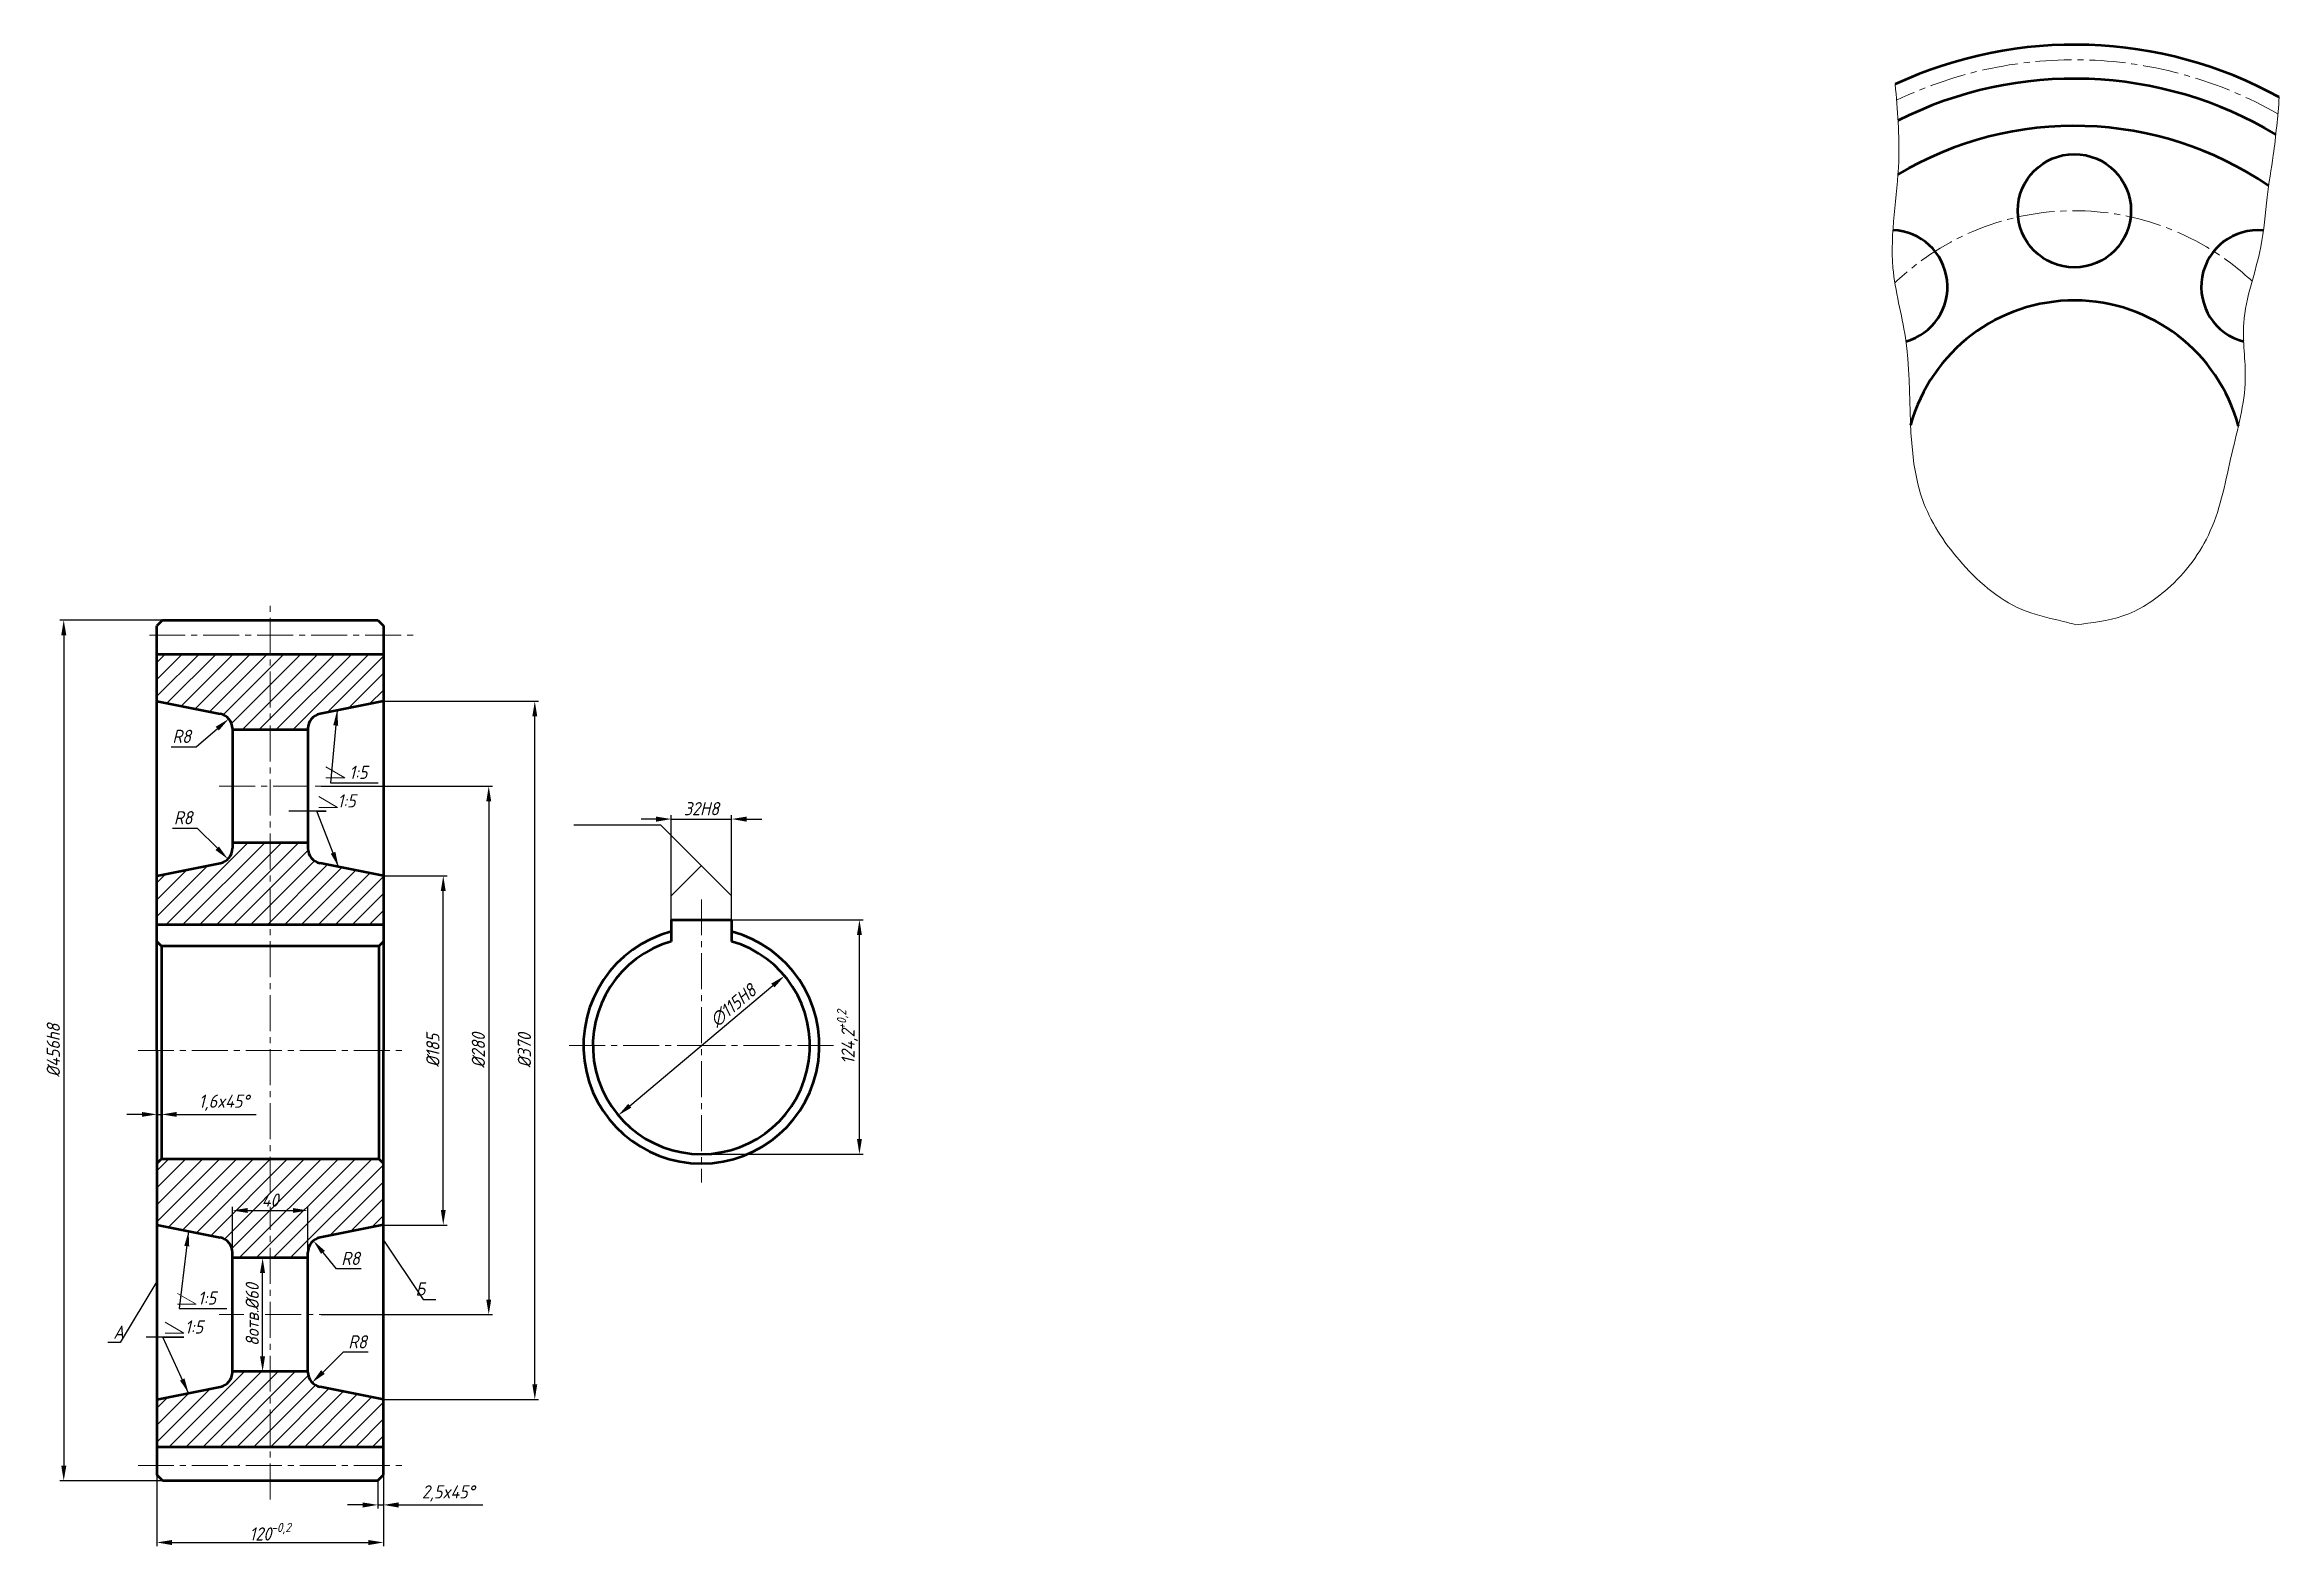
# Model space of a CAD drawing. Header units: millimetres. Extents: x -13 to 1171, y 27 to 822.
import ezdxf

# ---------------------------------------------------------------- set-up
doc = ezdxf.new("R2010")
doc.units = ezdxf.units.MM
doc.linetypes.add('CENTER2', pattern=[28.575, 19.05, -3.175, 3.175, -3.175])
for name, color, linetype, lineweight in [('Оси', 3, 'CENTER2', 20), ('Основн', 5, 'Continuous', 50), ('Размеры', 1, 'Continuous', 15), ('Тонкая', 140, 'Continuous', 20), ('Штриховка', 140, 'Continuous', 15)]:
    doc.layers.add(name, color=color, linetype=linetype, lineweight=lineweight)
doc.styles.add('Строка', font='simplex.shx', dxfattribs={"width": 0.85, "oblique": 14})
doc.dimstyles.new('ГОСТ', dxfattribs={"dimscale": 0, "dimtxt": 3.5, "dimasz": 4, "dimexe": 1, "dimexo": 0.0625, "dimgap": 1, "dimtad": 1, "dimzin": 9, "dimtxsty": 'Строка', "dimcen": -3, "dimdle": 0.5, "dimadec": 1, "dimazin": 2, "dimtfac": 1, "dimtmove": 0, "dimatfit": 3, "dimfxl": 1, "dimtolj": 1, "dimarcsym": 0})
doc.dimstyles.new('ГОСТ$4', dxfattribs={"dimscale": 0, "dimtxt": 3.5, "dimasz": 4, "dimexe": 1, "dimexo": 0.0625, "dimgap": 1, "dimtad": 1, "dimtoh": 1, "dimzin": 9, "dimtxsty": 'Строка', "dimcen": -3, "dimdle": 0.5, "dimadec": 1, "dimazin": 2, "dimtfac": 1, "dimtmove": 0, "dimatfit": 3, "dimfxl": 1, "dimtolj": 1, "dimarcsym": 0})
doc.dimstyles.new('Радиал', dxfattribs={"dimscale": 0, "dimtxt": 3.5, "dimasz": 4, "dimexe": 1, "dimexo": 0.0625, "dimgap": 1, "dimtad": 1, "dimtoh": 1, "dimzin": 9, "dimtxsty": 'Строка', "dimcen": -3, "dimdle": 0.5, "dimadec": 1, "dimazin": 2, "dimtfac": 1, "dimtmove": 0, "dimatfit": 1, "dimfxl": 1, "dimtolj": 1, "dimarcsym": 0})

# ---------------------------------------------------------------- blocks, each defined once
blk = doc.blocks.new('*D9')
at = {"layer": 'Defpoints', "color": 0}
for p in [(166.1, 382), (197.8, 382), (166.1, 197)]:
    blk.add_point(p, dxfattribs=at)
at = {"layer": 'Размеры', "color": 0, "lineweight": -2}
for p, q in [((166.1, 382), (199.8, 382)), ((197.8, 205), (197.8, 374)), ((166.1, 197), (199.8, 197))]:
    blk.add_line(p, q, dxfattribs=at)
at = {"layer": 'Размеры', "color": 0}
for points in [[(196.5, 374), (199.1, 374), (197.8, 382)], [(196.5, 205), (199.1, 205), (197.8, 197)]]:
    blk.add_solid(points, dxfattribs=at)
at = {"layer": 'Размеры', "insert": (192.3, 289.5), "char_height": 7, "attachment_point": 5, "rotation": 90, "style": 'Строка'}
blk.add_mtext('\\A1;%%C185', dxfattribs=at)
blk = doc.blocks.new('*D10')
at = {"layer": 'Defpoints', "color": 0}
for p in [(133.1, 429.5), (133.1, 149.5), (221.9, 149.5)]:
    blk.add_point(p, dxfattribs=at)
at = {"layer": 'Размеры', "color": 0, "lineweight": -2}
for p, q in [((133.1, 429.5), (223.9, 429.5)), ((221.9, 421.5), (221.9, 157.5)), ((133.1, 149.5), (223.9, 149.5))]:
    blk.add_line(p, q, dxfattribs=at)
at = {"layer": 'Размеры', "color": 0}
for points in [[(220.6, 421.5), (223.2, 421.5), (221.9, 429.5)], [(220.6, 157.5), (223.2, 157.5), (221.9, 149.5)]]:
    blk.add_solid(points, dxfattribs=at)
at = {"layer": 'Размеры', "insert": (216.4, 289.5), "char_height": 7, "attachment_point": 5, "rotation": 90, "style": 'Строка'}
blk.add_mtext('\\A1;%%c280', dxfattribs=at)
blk = doc.blocks.new('*D11')
at = {"layer": 'Defpoints', "color": 0}
for p in [(166.1, 474.5), (246.3, 474.5), (166.1, 104.5)]:
    blk.add_point(p, dxfattribs=at)
at = {"layer": 'Размеры', "color": 0, "lineweight": -2}
for p, q in [((166.1, 474.5), (248.3, 474.5)), ((246.3, 112.5), (246.3, 466.5)), ((166.1, 104.5), (248.3, 104.5))]:
    blk.add_line(p, q, dxfattribs=at)
at = {"layer": 'Размеры', "color": 0}
for points in [[(245, 466.5), (247.6, 466.5), (246.3, 474.5)], [(245, 112.5), (247.6, 112.5), (246.3, 104.5)]]:
    blk.add_solid(points, dxfattribs=at)
at = {"layer": 'Размеры', "insert": (240.8, 289.5), "char_height": 7, "attachment_point": 5, "rotation": 90, "style": 'Строка'}
blk.add_mtext('\\A1;%%C370', dxfattribs=at)
blk = doc.blocks.new('*D12')
at = {"layer": 'Defpoints', "color": 0}
for p in [(48.6, 255.6), (46.1, 229.5), (48.6, 232)]:
    blk.add_point(p, dxfattribs=at)
at = {"layer": 'Размеры', "color": 0, "lineweight": -2}
for p, q in [((38.1, 255.6), (30.1, 255.6)), ((46.1, 229.5), (46.1, 257.6)), ((46.1, 255.6), (48.6, 255.6)), ((48.6, 232), (48.6, 257.6)), ((56.6, 255.6), (98.7, 255.6))]:
    blk.add_line(p, q, dxfattribs=at)
at = {"layer": 'Размеры', "color": 0}
for points in [[(38.1, 256.9), (38.1, 254.3), (46.1, 255.6)], [(56.6, 256.9), (56.6, 254.3), (48.6, 255.6)]]:
    blk.add_solid(points, dxfattribs=at)
at = {"layer": 'Размеры', "insert": (81.6, 261.8), "char_height": 7, "attachment_point": 5, "style": 'Строка'}
blk.add_mtext('\\A1;1,6x45%%d', dxfattribs=at)
blk = doc.blocks.new('*D13')
at = {"layer": 'Defpoints', "color": 0}
for p in [(126.1, 204.7), (86.1, 179.5), (126.1, 179.5)]:
    blk.add_point(p, dxfattribs=at)
at = {"layer": 'Размеры', "color": 0, "lineweight": -2}
for p, q in [((86.1, 179.5), (86.1, 206.7)), ((94.1, 204.7), (118.1, 204.7)), ((126.1, 179.5), (126.1, 206.7))]:
    blk.add_line(p, q, dxfattribs=at)
at = {"layer": 'Размеры', "color": 0}
for points in [[(94.1, 206), (94.1, 203.4), (86.1, 204.7)], [(118.1, 206), (118.1, 203.4), (126.1, 204.7)]]:
    blk.add_solid(points, dxfattribs=at)
at = {"layer": 'Размеры', "insert": (106.1, 210.2), "char_height": 7, "attachment_point": 5, "style": 'Строка'}
blk.add_mtext('\\A1;40', dxfattribs=at)
blk = doc.blocks.new('*D14')
at = {"layer": 'Defpoints', "color": 0}
for p in [(129, 188.7), (134.1, 182.5)]:
    blk.add_point(p, dxfattribs=at)
at = {"layer": 'Размеры', "color": 0, "lineweight": -2}
for p, q in [((141.2, 173.8), (134.1, 182.5)), ((154.3, 173.8), (141.2, 173.8))]:
    blk.add_line(p, q, dxfattribs=at)
at = {"layer": 'Размеры', "color": 0}
blk.add_solid([(135.1, 183.3), (133, 181.7), (129, 188.7)], dxfattribs=at)
at = {"layer": 'Размеры', "insert": (148.7, 179.3), "char_height": 7, "attachment_point": 5, "style": 'Строка'}
blk.add_mtext('\\A1;R8', dxfattribs=at)
blk = doc.blocks.new('*D15')
at = {"layer": 'Defpoints', "color": 0}
for p in [(134.1, 119.1), (128.3, 113.5)]:
    blk.add_point(p, dxfattribs=at)
at = {"layer": 'Размеры', "color": 0, "lineweight": -2}
for p, q in [((144.8, 129.6), (134.1, 119.1)), ((158, 129.6), (144.8, 129.6))]:
    blk.add_line(p, q, dxfattribs=at)
at = {"layer": 'Размеры', "color": 0}
blk.add_solid([(133.1, 120.1), (135, 118.1), (128.3, 113.5)], dxfattribs=at)
at = {"layer": 'Размеры', "insert": (152.4, 135.1), "char_height": 7, "attachment_point": 5, "style": 'Строка'}
blk.add_mtext('\\A1;R8', dxfattribs=at)
blk = doc.blocks.new('*D16')
at = {"layer": 'Defpoints', "color": 0}
for p in [(78.1, 396.6), (83.7, 390.9)]:
    blk.add_point(p, dxfattribs=at)
at = {"layer": 'Размеры', "color": 0, "lineweight": -2}
for p, q in [((54.4, 407.3), (67.5, 407.3)), ((67.5, 407.3), (78.1, 396.6))]:
    blk.add_line(p, q, dxfattribs=at)
at = {"layer": 'Размеры', "color": 0}
blk.add_solid([(79, 397.5), (77.1, 395.7), (83.7, 390.9)], dxfattribs=at)
at = {"layer": 'Размеры', "insert": (60, 412.8), "char_height": 7, "attachment_point": 5, "style": 'Строка'}
blk.add_mtext('\\A1;R8', dxfattribs=at)
blk = doc.blocks.new('*D17')
at = {"layer": 'Defpoints', "color": 0}
for p in [(84.2, 465.2), (78.1, 460)]:
    blk.add_point(p, dxfattribs=at)
at = {"layer": 'Размеры', "color": 0, "lineweight": -2}
for p, q in [((53.6, 450.4), (66.8, 450.4)), ((66.8, 450.4), (78.1, 460))]:
    blk.add_line(p, q, dxfattribs=at)
at = {"layer": 'Размеры', "color": 0}
blk.add_solid([(77.2, 461), (78.9, 459), (84.2, 465.2)], dxfattribs=at)
at = {"layer": 'Размеры', "insert": (59.2, 455.9), "char_height": 7, "attachment_point": 5, "style": 'Строка'}
blk.add_mtext('\\A1;R8', dxfattribs=at)
blk = doc.blocks.new('*D18')
at = {"layer": 'Defpoints', "color": 0}
for p in [(49.1, 517.5), (-3.3, 61.5), (49.1, 61.5)]:
    blk.add_point(p, dxfattribs=at)
at = {"layer": 'Размеры', "color": 0, "lineweight": -2}
for p, q in [((49.1, 517.5), (-5.3, 517.5)), ((-3.3, 509.5), (-3.3, 69.5)), ((49.1, 61.5), (-5.3, 61.5))]:
    blk.add_line(p, q, dxfattribs=at)
at = {"layer": 'Размеры', "color": 0}
for points in [[(-4.6, 509.5), (-1.9, 509.5), (-3.3, 517.5)], [(-4.6, 69.5), (-1.9, 69.5), (-3.3, 61.5)]]:
    blk.add_solid(points, dxfattribs=at)
at = {"layer": 'Размеры', "insert": (-8.8, 289.5), "char_height": 7, "attachment_point": 5, "rotation": 90, "style": 'Строка'}
blk.add_mtext('\\A1;%%c456h8', dxfattribs=at)
blk = doc.blocks.new('*D19')
at = {"layer": 'Defpoints', "color": 0}
for p in [(46.1, 64.5), (166.1, 64.5), (166.1, 28.8)]:
    blk.add_point(p, dxfattribs=at)
at = {"layer": 'Размеры', "color": 0, "lineweight": -2}
for p, q in [((46.1, 64.5), (46.1, 26.8)), ((166.1, 64.5), (166.1, 26.8)), ((54.1, 28.8), (158.1, 28.8))]:
    blk.add_line(p, q, dxfattribs=at)
at = {"layer": 'Размеры', "color": 0}
for points in [[(54.1, 30.1), (54.1, 27.4), (46.1, 28.8)], [(158.1, 30.1), (158.1, 27.4), (166.1, 28.8)]]:
    blk.add_solid(points, dxfattribs=at)
at = {"layer": 'Размеры', "insert": (106.1, 34.5), "char_height": 7, "attachment_point": 5, "style": 'Строка'}
blk.add_mtext('\\A1;\\A1;120{\\H0.7x;\\S-0,2^;}', dxfattribs=at)
blk = doc.blocks.new('_None')
blk = doc.blocks.new('*D20')
at = {"layer": 'Defpoints', "color": 0}
for p in [(163.1, 61.5), (166.1, 64.5), (166.1, 48.7)]:
    blk.add_point(p, dxfattribs=at)
at = {"layer": 'Размеры', "color": 0, "lineweight": -2}
for p, q in [((163.1, 61.5), (163.1, 46.7)), ((166.1, 64.5), (166.1, 46.7)), ((155.1, 48.7), (147.1, 48.7)), ((163.1, 48.7), (166.1, 48.7)), ((174.1, 48.7), (218.7, 48.7))]:
    blk.add_line(p, q, dxfattribs=at)
at = {"layer": 'Размеры', "color": 0}
for points in [[(155.1, 50), (155.1, 47.3), (163.1, 48.7)], [(174.1, 50), (174.1, 47.3), (166.1, 48.7)]]:
    blk.add_solid(points, dxfattribs=at)
at = {"layer": 'Размеры', "insert": (200.4, 54.8), "char_height": 7, "attachment_point": 5, "style": 'Строка'}
blk.add_mtext('\\A1;2,5x45%%d', dxfattribs=at)
blk = doc.blocks.new('*D21')
at = {"layer": 'Defpoints', "color": 0}
for p in [(350.6, 412.1), (318.6, 358.7), (350.6, 358.7)]:
    blk.add_point(p, dxfattribs=at)
at = {"layer": 'Размеры', "color": 0, "lineweight": -2}
for p, q in [((310.6, 412.1), (302.6, 412.1)), ((318.6, 358.7), (318.6, 414.1)), ((318.6, 412.1), (350.6, 412.1)), ((350.6, 358.7), (350.6, 414.1)), ((358.6, 412.1), (366.6, 412.1))]:
    blk.add_line(p, q, dxfattribs=at)
at = {"layer": 'Размеры', "color": 0}
for points in [[(310.6, 413.4), (310.6, 410.7), (318.6, 412.1)], [(358.6, 413.4), (358.6, 410.7), (350.6, 412.1)]]:
    blk.add_solid(points, dxfattribs=at)
at = {"layer": 'Размеры', "insert": (334.6, 417.6), "char_height": 7, "attachment_point": 5, "style": 'Строка'}
blk.add_mtext('\\A1;32H8', dxfattribs=at)
blk = doc.blocks.new('*D22')
at = {"layer": 'Defpoints', "color": 0}
for p in [(350.6, 358.7), (418.3, 358.7), (334.6, 234.5)]:
    blk.add_point(p, dxfattribs=at)
at = {"layer": 'Размеры', "color": 0, "lineweight": -2}
for p, q in [((350.6, 358.7), (420.3, 358.7)), ((418.3, 242.5), (418.3, 350.7)), ((334.6, 234.5), (420.3, 234.5))]:
    blk.add_line(p, q, dxfattribs=at)
at = {"layer": 'Размеры', "color": 0}
for points in [[(417, 350.7), (419.6, 350.7), (418.3, 358.7)], [(417, 242.5), (419.6, 242.5), (418.3, 234.5)]]:
    blk.add_solid(points, dxfattribs=at)
at = {"layer": 'Размеры', "insert": (411.9, 296.6), "char_height": 7, "attachment_point": 5, "rotation": 90, "style": 'Строка'}
blk.add_mtext('\\A1;\\A1;124,2{\\H0.7x;\\S+0,2^;}', dxfattribs=at)
blk = doc.blocks.new('*D23')
at = {"layer": 'Defpoints', "color": 0}
for p in [(378.6, 329), (290.5, 255.1)]:
    blk.add_point(p, dxfattribs=at)
at = {"layer": 'Размеры', "color": 0, "lineweight": -2}
blk.add_line((296.7, 260.2), (372.5, 323.9), dxfattribs=at)
at = {"layer": 'Размеры', "color": 0}
for points in [[(371.6, 324.9), (373.3, 322.9), (378.6, 329)], [(295.8, 261.2), (297.5, 259.2), (290.5, 255.1)]]:
    blk.add_solid(points, dxfattribs=at)
at = {"layer": 'Размеры', "insert": (351.4, 313.3), "char_height": 7, "attachment_point": 5, "rotation": 40.0268, "style": 'Строка'}
blk.add_mtext('\\A1;∅115H8', dxfattribs=at)
blk = doc.blocks.new('*D25')
at = {"layer": 'Defpoints', "color": 0}
for p in [(86.1, 179.5), (102.1, 179.5), (86.1, 119.5)]:
    blk.add_point(p, dxfattribs=at)
at = {"layer": 'Размеры', "color": 0, "lineweight": -2}
for p, q in [((86.1, 179.5), (104.1, 179.5)), ((102.1, 127.5), (102.1, 171.5)), ((86.1, 119.5), (104.1, 119.5))]:
    blk.add_line(p, q, dxfattribs=at)
at = {"layer": 'Размеры', "color": 0}
for points in [[(100.7, 171.5), (103.4, 171.5), (102.1, 179.5)], [(100.7, 127.5), (103.4, 127.5), (102.1, 119.5)]]:
    blk.add_solid(points, dxfattribs=at)
at = {"layer": 'Размеры', "insert": (96.6, 149.5), "char_height": 7, "attachment_point": 5, "rotation": 90, "style": 'Строка'}
blk.add_mtext('\\A1;{\\Fsimplex.shx|c204;8отв.}%%c60', dxfattribs=at)

msp = doc.modelspace()

# ---------------------------------------------------------------- hatches: boundary and pattern name
at = {"layer": 'Штриховка'}
h = msp.add_hatch(dxfattribs=at)
h.set_pattern_fill('ANSI31', color=256, scale=2, style=0)
h.paths.add_polyline_path([(106.077, 459.55), (126.077, 459.55), (126.077, 459.997, -0.35755964), (132.51, 467.842), (166.077, 474.55), (166.077, 499.55), (106.077, 499.55)])
h.paths.add_polyline_path([(86.077, 459.997), (86.077, 459.55), (106.077, 459.55), (106.077, 499.55), (46.077, 499.55), (46.077, 474.55), (79.645, 467.842, -0.35755964)])
h.paths.add_polyline_path([(79.645, 388.757), (46.077, 382.05), (46.077, 356.25), (106.077, 356.25), (106.077, 399.55), (86.077, 399.55), (86.077, 396.602, -0.35755964)])
h.paths.add_polyline_path([(126.077, 396.602), (126.077, 399.55), (106.077, 399.55), (106.077, 356.25), (166.077, 356.25), (166.077, 382.05), (132.51, 388.757, -0.35755964)])
h.paths.add_polyline_path([(48.577, 232.05), (46.077, 229.55), (46.077, 197.05), (79.645, 190.342, -0.35755964), (86.077, 182.497), (86.077, 179.55), (126.077, 179.55), (126.077, 182.497, -0.35755964), (132.51, 190.342), (166.077, 197.05), (166.077, 229.55), (163.577, 232.05)])
h.paths.add_polyline_path([(79.645, 111.257), (46.077, 104.55), (46.077, 79.55), (106.077, 79.55), (106.077, 119.55), (86.077, 119.55), (86.077, 119.102, -0.35755964)])
h.paths.add_polyline_path([(166.077, 79.55), (166.077, 104.55), (132.51, 111.257, -0.35755964), (126.077, 119.102), (126.077, 119.55), (106.077, 119.55), (106.077, 79.55)])
h.paths.add_polyline_path([(99.237, 215.457), (112.918, 215.457), (112.918, 204.957), (99.237, 204.957)], flags=24)

# ---------------------------------------------------------------- linework, layer by layer
at = {"layer": 'Оси'}
for p, q in [((106.077, 213.984), (106.077, 527.55)), ((42.077, 509.55), (183.077, 509.55)), ((79.077, 429.55), (133.077, 429.55)), ((334.577, 369.55), (334.577, 219.55)), ((36.077, 289.55), (176.077, 289.55)), ((264.577, 292.05), (334.577, 292.05)), ((404.577, 292.05), (334.577, 292.05)), ((106.077, 51.55), (106.077, 206.707)), ((79.077, 149.55), (92.077, 149.55)), ((103.489, 149.55), (133.077, 149.55)), ((36.077, 69.55), (176.077, 69.55))]:
    msp.add_line(p, q, dxfattribs=at)
for radius, start, end in [(217.5, 60.281025, 115.666239), (137.5, 46.776596, 133.749121)]:
    msp.add_arc((1062.006, 596.901), radius, start, end, dxfattribs=at)
at = {"layer": 'Основн'}
for p, q in [((49.077, 517.55), (46.077, 514.55)), ((46.077, 289.55), (46.077, 514.55)), ((49.077, 517.55), (163.077, 517.55)), ((163.077, 517.55), (166.077, 514.55)), ((166.077, 514.55), (166.077, 289.55)), ((46.077, 499.55), (166.077, 499.55)), ((46.077, 474.55), (79.645, 467.842)), ((166.077, 474.55), (132.51, 467.842)), ((86.077, 459.997), (86.077, 396.602)), ((86.077, 459.55), (126.077, 459.55)), ((126.077, 459.997), (126.077, 396.602)), ((126.077, 399.55), (86.077, 399.55)), ((46.077, 382.05), (79.645, 388.757)), ((166.077, 382.05), (132.51, 388.757)), ((46.077, 356.25), (166.077, 356.25)), ((318.577, 358.75), (350.577, 358.75)), ((318.577, 358.75), (318.577, 347.279)), ((350.577, 358.75), (350.577, 347.279)), ((48.577, 344.779), (46.077, 347.279)), ((163.577, 344.779), (48.577, 344.779)), ((48.577, 344.779), (48.577, 232.05)), ((163.577, 344.779), (166.077, 347.279)), ((163.577, 344.779), (163.577, 232.05)), ((46.077, 289.55), (46.077, 64.55)), ((166.077, 64.55), (166.077, 289.55)), ((48.577, 232.05), (46.077, 229.55)), ((48.577, 232.05), (163.577, 232.05)), ((163.577, 232.05), (166.077, 229.55)), ((46.077, 197.05), (79.645, 190.342)), ((166.077, 197.05), (132.51, 190.342)), ((86.077, 119.102), (86.077, 182.497)), ((126.077, 179.55), (86.077, 179.55)), ((126.077, 119.102), (126.077, 182.497)), ((86.077, 119.55), (126.077, 119.55)), ((46.077, 104.55), (79.645, 111.257)), ((166.077, 104.55), (132.51, 111.257)), ((46.077, 79.55), (166.077, 79.55)), ((49.077, 61.55), (46.077, 64.55)), ((49.077, 61.55), (163.077, 61.55)), ((163.077, 61.55), (166.077, 64.55))]:
    msp.add_line(p, q, dxfattribs=at)
msp.add_circle((1062.006, 734.401), 30, dxfattribs=at)
for centre, radius, start, end in [((1062.006, 596.901), 225.5, 61.213244, 114.897133), ((1062.006, 596.901), 207.5, 59.039251, 116.760453), ((1062.006, 596.901), 182.5, 55.671567, 120.80837), ((964.779, 694.129), 30, 285.467772, 87.911495), ((1159.233, 694.129), 30, 84.380137, 255.489862), ((1062.006, 596.901), 90, 15.054771, 164.57376), ((78.077, 459.997), 8, 0, 78.7), ((134.077, 459.997), 8, 101.3, 180), ((78.077, 396.602), 8, 281.3, 0), ((134.077, 396.602), 8, 180, 258.7), ((334.577, 292.05), 62.5, 104.832848, 75.167152), ((334.577, 292.05), 57.5, 106.156435, 73.843565), ((78.077, 182.497), 8, 0, 78.7), ((134.077, 182.497), 8, 101.3, 180), ((78.077, 119.102), 8, 281.3, 0), ((134.077, 119.102), 8, 180, 258.7)]:
    msp.add_arc(centre, radius, start, end, dxfattribs=at)
at = {"layer": 'Размеры'}
for p, q in [((145.635, 433.933), (135.635, 439.706)), ((135.635, 433.933), (145.635, 433.933)), ((141.823, 418.271), (131.823, 424.045)), ((131.823, 418.271), (141.823, 418.271)), ((318.577, 371.409), (334.577, 387.409)), ((66.934, 154.978), (56.934, 160.751)), ((56.934, 154.978), (66.934, 154.978)), ((60.414, 139.681), (50.414, 145.454)), ((50.414, 139.681), (60.414, 139.681))]:
    msp.add_line(p, q, dxfattribs=at)
at = {"layer": 'Тонкая'}
msp.add_spline([(1062.819, 515.066), (1056.063, 516.824), (1036.55, 522.208), (1002.67, 547.403), (982.33, 579.351), (972.509, 667.098), (965.91, 704.156), (968.933, 760.686), (967.073, 801.445)], degree=3, dxfattribs=at)
at = {"layer": 'Тонкая', "start_tangent": (0.95145957, -0.30777377)}
msp.add_spline([(1062.819, 515.066), (1087.683, 519.699), (1111.282, 534.017), (1134.039, 564.76), (1145.417, 605.609), (1152.573, 645.306), (1151.75, 674.948), (1160.812, 715.293), (1164.108, 741.641), (1167.404, 763.872), (1170.596, 794.534)], degree=3, dxfattribs=at)

# ---------------------------------------------------------------- texts
at = {"layer": 'Размеры', "char_height": 7, "style": 'Строка'}
for s, insert, attachment_point in [('  1:5', (140.099, 436.841), 4), (' 1:5', (137.823, 418.271), 7), ('\\A1;Б', (183.077, 159.605), 7), ('  1:5', (59.898, 158.288), 4), ('\\A1;A', (28.577, 136.739), 9), ('\\A1; 1:5', (56.962, 139.468), 7)]:
    msp.add_mtext(s, dxfattribs=dict(at, insert=insert, attachment_point=attachment_point))

# ---------------------------------------------------------------- dimensions: what is measured, and where the dimension line sits
at = {"layer": 'Размеры'}
for base, p1, p2, text, override, picture, middle in [((-3.28, 61.55), (49.077, 517.55), (49.077, 61.55), '%%c<>h8', {"dimscale": 2}, '*D18', (-8.78, 289.55)), ((246.29, 474.55), (166.077, 104.55), (166.077, 474.55), '%%C<>', {"dimscale": 2}, '*D11', (240.79, 289.55)), ((221.905, 149.55), (133.077, 429.55), (133.077, 149.55), '%%c<>', {"dimscale": 2}, '*D10', (216.405, 289.55)), ((197.784, 382.05), (166.077, 197.05), (166.077, 382.05), '%%C<>', {"dimscale": 2}, '*D9', (192.284, 289.55)), ((418.306, 358.75), (334.577, 234.55), (350.577, 358.75), '\\A1;<>{\\H0.7x;\\S+0,2^;}', {"dimscale": 2, "dimldrblk": 'None'}, '*D22', (411.906, 296.65))]:
    dim = msp.add_linear_dim(base=base, p1=p1, p2=p2, angle=90, text=text, dimstyle='ГОСТ', override=override, dxfattribs=at)
    dim.commit()
    dim.dimension.update_dxf_attribs({"geometry": picture, "text_midpoint": middle})
for center, mpoint, picture, middle in [((78.077, 459.997), (84.184, 465.165), '*D17', (66.766, 450.426)), ((78.077, 396.602), (83.698, 390.91), '*D16', (67.537, 407.275)), ((134.077, 182.497), (129.022, 188.697), '*D14', (141.157, 173.814)), ((134.077, 119.102), (128.34, 113.527), '*D15', (144.835, 129.555))]:
    dim = msp.add_radius_dim(center=center, mpoint=mpoint, dimstyle='ГОСТ$4', override={"dimscale": 2, "dimtmove": 1}, dxfattribs=at)
    dim.commit()
    dim.dimension.update_dxf_attribs({"geometry": picture, "text_midpoint": middle, "dimtype": 164})
dim = msp.add_linear_dim(base=(350.577, 412.069), p1=(318.577, 358.75), p2=(350.577, 358.75), text='<>H8', dimstyle='ГОСТ', override={"dimscale": 2, "dimldrblk": 'None'}, dxfattribs=at)
dim.commit()
dim.dimension.update_dxf_attribs({"geometry": '*D21', "text_midpoint": (334.577, 412.069), "dimtype": 160})
dim = msp.add_diameter_dim_2p(p1=(290.547, 255.069), p2=(378.607, 329.03), text='<>H8', dimstyle='Радиал', override={"dimscale": 2}, dxfattribs=at)
dim.commit()
dim.dimension.update_dxf_attribs({"geometry": '*D23', "text_midpoint": (354.905, 309.123), "dimtype": 163})
for base, p1, p2, text, override, picture, middle in [((48.577, 255.594), (46.077, 229.55), (48.577, 232.05), '1,6x45%%d', {"dimscale": 2}, '*D12', (81.616, 261.761)), ((166.077, 28.753), (46.077, 64.55), (166.077, 64.55), '\\A1;<>{\\H0.7x;\\S-0,2^;}', {"dimscale": 2, "dimldrblk": 'None'}, '*D19', (106.077, 34.487)), ((166.077, 48.651), (163.077, 61.55), (166.077, 64.55), '2,5x45%%d', {"dimscale": 2, "dimldrblk": 'None'}, '*D20', (200.39, 54.818))]:
    dim = msp.add_linear_dim(base=base, p1=p1, p2=p2, text=text, dimstyle='ГОСТ', override=override, dxfattribs=at)
    dim.commit()
    dim.dimension.update_dxf_attribs({"geometry": picture, "text_midpoint": middle})
dim = msp.add_linear_dim(base=(126.077, 204.707), p1=(86.077, 179.55), p2=(126.077, 179.55), dimstyle='ГОСТ', override={"dimscale": 2}, dxfattribs=at)
dim.commit()
dim.dimension.update_dxf_attribs({"geometry": '*D13', "text_midpoint": (106.077, 210.207)})
dim = msp.add_linear_dim(base=(102.077, 179.55), p1=(86.077, 119.55), p2=(86.077, 179.55), angle=90, text='{\\Fsimplex.shx|c204;8отв.}%%c<>', dimstyle='Радиал', override={"dimscale": 2}, dxfattribs=at)
dim.commit()
dim.dimension.update_dxf_attribs({"geometry": '*D25', "text_midpoint": (102.077, 149.55), "dimtype": 160})

# ---------------------------------------------------------------- leaders
at = {"layer": 'Размеры', "annotation_type": 0, "has_hookline": 1}
for points, dimstyle, override, hookline_direction, text_width in [([(141.562, 469.651), (138.099, 431.341)], 'ГОСТ', {"dimscale": 2}, 0, 23.282), ([(142.316, 386.798), (130.823, 416.271), (135.823, 416.271)], 'ГОСТ', {"dimscale": 2}, 1, 17.899), ([(62.861, 193.696), (57.898, 152.788)], 'ГОСТ', {"dimscale": 2}, 0, 23.282), ([(166.077, 189.05), (187.077, 157.605)], 'Радиал', {"dimscale": 2, "dimldrblk": 'None'}, 0, 4.862), ([(46.077, 167.05), (26.577, 134.739)], 'ГОСТ', {"dimscale": 2, "dimldrblk": 'None'}, 1, 4.533), ([(62.861, 107.903), (49.241, 137.504), (60.292, 137.504)], 'ГОСТ', {"dimscale": 2}, 1, 17.899)]:
    msp.add_leader(points, dimstyle=dimstyle, override=override, dxfattribs=dict(at, hookline_direction=hookline_direction, text_width=text_width))
at = {"layer": 'Размеры'}
msp.add_leader([(350.577, 371.409), (313.1, 408.886), (266.946, 408.886)], dimstyle='ГОСТ', override={"dimscale": 2, "dimldrblk": 'None'}, dxfattribs=at)

doc.saveas('drawing.dxf')
